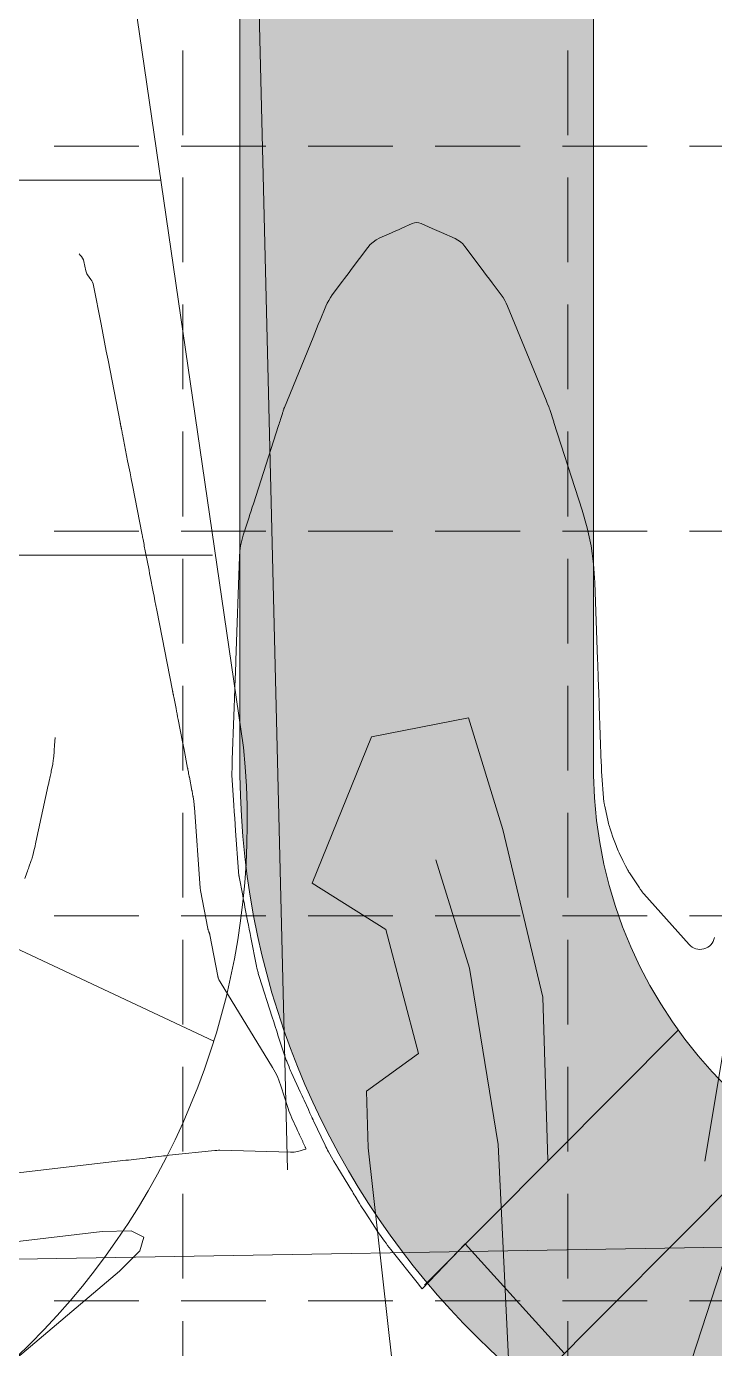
# Model space of a CAD drawing. Header units: feet. Extents: x 2483421 to 2485095, y 6854873 to 6855921.
# Drawn here: x 2484351.8 to 2484398.5, y 6855132.5 to 6855222.3 of the extents above; entities that cross this region are included whole.
import ezdxf

# ---------------------------------------------------------------- set-up
doc = ezdxf.new("R2010")
doc.units = ezdxf.units.FT
doc.header["$MEASUREMENT"] = 0
doc.linetypes.add('HIDDEN', pattern=[0.375, 0.25, -0.125])
for name, color, linetype, lineweight in [('C-ROAD-NW', 2, 'Continuous', 0), ('Level 11', 7, 'Continuous', 0), ('Level 5', 7, 'Continuous', 0), ('Level 6', 7, 'Continuous', 0), ('Level 7', 7, 'Continuous', 0), ('M-HAT-NW', 4, 'Continuous', 0), ('P-Cont-1', 21, 'Continuous', 13)]:
    doc.layers.add(name, color=color, linetype=linetype, lineweight=lineweight)
doc.layers.add('GRID', color=254, linetype='HIDDEN')
doc.linetypes.add('Fence-Barbed', pattern='A,38,-12,[1,dgnlstyle-maplsty.shx,S=0.064,R=0,X=0,Y=0],-12,38', length=100)

msp = doc.modelspace()

# ---------------------------------------------------------------- hatches: boundary and pattern name
at = {"layer": 'M-HAT-NW', "lineweight": 0}
h = msp.add_hatch(dxfattribs=at)
h.set_pattern_fill('CONCR3', style=0)
h.set_pattern_definition([(-11.50266, (2484440.7402, 6855398.9387), (-41.9899452, 9.5218646), [0.15568, -145.44072]), (111.74427, (2484441.1218, 6855401.9749), (9.053583, -25.2876234), [0.21274, -145.15402]), (111.74427, (2484444.7382, 6855393.5982), (9.053583, -25.2876234), [0.2126, -145.15415]), (111.74427, (2484441.5795, 6855393.9796), (9.053583, -25.2876234), [0.21246, -145.1543]), (-39.00304, (2484445.5905, 6855397.2241), (-76.799433, 60.565393), [0.19545, -109.6789]), (111.74427, (2484437.8564, 6855398.0078), (9.053583, -25.2876234), [0.2126, -145.15415]), (111.74427, (2484438.6346, 6855392.286), (9.053583, -25.2876234), [0.2124, -145.15435]), (-11.50266, (2484433.6779, 6855396.7236), (-41.9899452, 9.5218646), [0.15555, -145.44084]), (-11.50266, (2484440.891, 6855404.0065), (-41.9899452, 9.5218646), [0.15576, -145.44064]), (-11.50266, (2484436.3269, 6855396.1217), (-41.9899452, 9.5218646), [0.15555, -145.44084]), (-11.50266, (2484443.401, 6855396.3925), (-41.9899452, 9.5218646), [0.15568, -145.44072]), (-11.50266, (2484439.879, 6855395.5798), (-41.9899452, 9.5218646), [0.15564, -145.44076]), (-11.50266, (2484440.2703, 6855391.0945), (-41.9899452, 9.5218646), [0.15555, -145.44084]), (-11.50266, (2484442.7086, 6855400.5768), (-41.9899452, 9.5218646), [0.15576, -145.44064])])
h.paths.add_polyline_path([(2484366.301, 6855171.47, 0.410162), (2484420.613, 6855117.47), (2484589.645, 6855117.391), (2484589.556, 6855141.377, -0.414214), (2484559.556, 6855171.377), (2484559.556, 6855173.935), (2484536.197, 6855173.968), (2484536.197, 6855171.41, -0.424012), (2484505.197, 6855141.426), (2484421.026, 6855141.469, -0.421223), (2484390.301, 6855172.545), (2484390.301, 6855433.719), (2484366.301, 6855433.719)])

# ---------------------------------------------------------------- linework, layer by layer
at = {"layer": 'C-ROAD-NW', "color": 7, "lineweight": 0, "ltscale": 0.328084}
for p, q in [((2484366.301, 6855171.47), (2484366.301, 6855433.719)), ((2484390.301, 6855433.719), (2484390.301, 6855171.47)), ((2484396.048, 6855154.168), (2484378.836, 6855136.857)), ((2484403.14, 6855147.118), (2484385.928, 6855129.806))]:
    msp.add_line(p, q, dxfattribs=at)
for centre, radius, start, end in [((2484420.833, 6855172.004), 54.535, 180.56164, 269.76736), ((2484420.835, 6855172.007), 30.538, 181.00861, 269.58224)]:
    msp.add_arc(centre, radius, start, end, dxfattribs=at)
at = {"layer": 'GRID', "color": 252, "linetype": 'HIDDEN', "lineweight": 0, "ltscale": 23}
for p, q in [((2484362.438, 6855893.417), (2484362.438, 6854978.926)), ((2484388.563, 6855893.417), (2484388.563, 6854978.926)), ((2483448.063, 6855214.167), (2485067.813, 6855214.167)), ((2483448.063, 6855188.042), (2485067.813, 6855188.042)), ((2483448.063, 6855161.917), (2485067.813, 6855161.917)), ((2483448.063, 6855135.792), (2485067.813, 6855135.792))]:
    msp.add_line(p, q, dxfattribs=at)
at = {"layer": 'Level 11', "color": 7, "linetype": 'Fence-Barbed', "lineweight": 0}
for p, q in [((2484367.299, 6855235.806), (2484369.532, 6855144.672)), ((2484116.856, 6855134.653), (2484602.48, 6855142.874))]:
    msp.add_line(p, q, dxfattribs=at)
at = {"layer": 'Level 5', "color": 33, "linetype": 'Continuous', "lineweight": 0, "flags": 128}
for points in [[(2484366.546, 6855173.359), (2484342.093, 6855341.071)], [(2484345.529, 6855211.873), (2484360.931, 6855211.873)], [(2484345.529, 6855186.396), (2484364.442, 6855186.396)], [(2484344.619, 6855162.758), (2484364.535, 6855153.423)]]:
    msp.add_lwpolyline(points, dxfattribs=at)
at = {"layer": 'Level 5', "color": 33, "linetype": 'Continuous', "lineweight": 0}
msp.add_arc((2484316.802, 6855168.308), 50, 270, 5.79767, dxfattribs=at)
at = {"layer": 'Level 6', "color": 35, "linetype": 'Continuous', "lineweight": 0, "ltscale": 0.328084, "flags": 128}
for points in [[(2484383.838, 6855146.393), (2484381.875, 6855158.373), (2484379.589, 6855165.714)], [(2484383.838, 6855146.393), (2484386.136, 6855098.546), (2484384.876, 6855077.146)], [(2484386.136, 6855098.546), (2484401.243, 6855144.929)]]:
    msp.add_lwpolyline(points, dxfattribs=at)
at = {"layer": 'Level 7', "color": 7, "linetype": 'Continuous', "lineweight": 0, "ltscale": 0.328084, "flags": 128}
for points in [[(2484387.192, 6855145.342), (2484386.854, 6855156.392), (2484384.139, 6855167.776), (2484381.808, 6855175.362), (2484375.237, 6855174.076), (2484371.206, 6855164.134), (2484376.204, 6855161.004), (2484378.43, 6855152.569), (2484374.887, 6855150.023), (2484375, 6855146.175)], [(2484397.843, 6855145.26), (2484399.194, 6855153.245), (2484403.853, 6855155.27), (2484404.652, 6855162.137), (2484409.604, 6855165.473), (2484411.851, 6855160.664), (2484413.833, 6855157.943), (2484410.555, 6855153.083), (2484414.252, 6855156.074), (2484415.597, 6855159.137), (2484418.672, 6855159.671), (2484421.356, 6855153.4), (2484417.156, 6855147.932), (2484413.885, 6855145.05), (2484406.667, 6855145.002)], [(2484375, 6855146.175), (2484380.208, 6855099.695)]]:
    msp.add_lwpolyline(points, dxfattribs=at)
at = {"layer": 'M-HAT-NW', "color": 7, "lineweight": 0, "ltscale": 0.328084, "flags": 128}
msp.add_lwpolyline([(2484366.301, 6855433.719), (2484390.301, 6855433.719), (2484390.301, 6855171.47, 0.406941), (2484420.612, 6855141.47), (2484506.197, 6855141.426), (2484506.197, 6855141.41, 0.414214), (2484536.197, 6855171.41), (2484536.197, 6855173.968), (2484559.556, 6855173.935), (2484559.556, 6855171.377, 0.414214), (2484589.556, 6855141.377), (2484589.645, 6855117.391), (2484420.605, 6855117.47), (2484420.612, 6855117.47, -0.410159), (2484366.301, 6855171.47)], format="xyb", close=True, dxfattribs=at)
at = {"layer": 'P-Cont-1', "color": 33, "flags": 128}
for points in [[(2484367.216, 6855189.901), (2484368.922, 6855195.209), (2484368.956, 6855195.313), (2484368.989, 6855195.417), (2484369.023, 6855195.522), (2484369.056, 6855195.626), (2484369.187, 6855196.031), (2484369.2, 6855196.072), (2484369.213, 6855196.113), (2484369.226, 6855196.154), (2484369.239, 6855196.195), (2484369.282, 6855196.328), (2484369.292, 6855196.357), (2484369.302, 6855196.385), (2484369.312, 6855196.413), (2484369.323, 6855196.441), (2484371.262, 6855201.179), (2484371.381, 6855201.472), (2484371.501, 6855201.765), (2484371.621, 6855202.058), (2484371.741, 6855202.351), (2484372.133, 6855203.309), (2484372.223, 6855203.51), (2484372.325, 6855203.705), (2484372.44, 6855203.893), (2484372.566, 6855204.074), (2484373.259, 6855204.997), (2484373.408, 6855205.195), (2484373.556, 6855205.393), (2484373.705, 6855205.591), (2484373.853, 6855205.789), (2484374.977, 6855207.288), (2484375.15, 6855207.49), (2484375.343, 6855207.666), (2484375.557, 6855207.815), (2484375.793, 6855207.938), (2484376.596, 6855208.295), (2484376.769, 6855208.371), (2484376.941, 6855208.448), (2484377.113, 6855208.525), (2484377.285, 6855208.601), (2484377.996, 6855208.917), (2484378.148, 6855208.968), (2484378.301, 6855208.985), (2484378.453, 6855208.968), (2484378.605, 6855208.917), (2484379.344, 6855208.588), (2484379.503, 6855208.518), (2484379.661, 6855208.448), (2484379.819, 6855208.377), (2484379.978, 6855208.307), (2484380.904, 6855207.895), (2484381.094, 6855207.796), (2484381.266, 6855207.676), (2484381.422, 6855207.535), (2484381.561, 6855207.371), (2484382.671, 6855205.892), (2484382.859, 6855205.641), (2484383.047, 6855205.39), (2484383.235, 6855205.14), (2484383.423, 6855204.889), (2484384.037, 6855204.07), (2484384.163, 6855203.891), (2484384.276, 6855203.705), (2484384.378, 6855203.512), (2484384.467, 6855203.313), (2484387.081, 6855196.922), (2484387.106, 6855196.86), (2484387.132, 6855196.798), (2484387.157, 6855196.736), (2484387.182, 6855196.674), (2484387.265, 6855196.472), (2484387.282, 6855196.429), (2484387.299, 6855196.385), (2484387.314, 6855196.341), (2484387.329, 6855196.296), (2484387.597, 6855195.463), (2484387.597, 6855195.462), (2484387.598, 6855195.461), (2484387.598, 6855195.46), (2484387.598, 6855195.46), (2484387.599, 6855195.457), (2484387.599, 6855195.456), (2484387.599, 6855195.456), (2484387.6, 6855195.455), (2484387.6, 6855195.454), (2484387.608, 6855195.428), (2484387.61, 6855195.423), (2484387.612, 6855195.417), (2484387.614, 6855195.412), (2484387.615, 6855195.406), (2484389.529, 6855189.468), (2484389.872, 6855188.263), (2484390.13, 6855187.044), (2484390.303, 6855185.81), (2484390.39, 6855184.56), (2484390.577, 6855179.323), (2484390.588, 6855179.009), (2484390.599, 6855178.695), (2484390.611, 6855178.382), (2484390.622, 6855178.068), (2484390.658, 6855177.043), (2484390.666, 6855176.824), (2484390.674, 6855176.604), (2484390.682, 6855176.385), (2484390.689, 6855176.165), (2484390.827, 6855172.274), (2484390.83, 6855172.191), (2484390.833, 6855172.107), (2484390.836, 6855172.024), (2484390.839, 6855171.94), (2484390.849, 6855171.668), (2484390.851, 6855171.609), (2484390.854, 6855171.551), (2484390.858, 6855171.492), (2484390.862, 6855171.434), (2484390.978, 6855169.924), (2484390.982, 6855169.868), (2484390.988, 6855169.813), (2484390.995, 6855169.757), (2484391.003, 6855169.702), (2484391.031, 6855169.521), (2484391.038, 6855169.483), (2484391.045, 6855169.444), (2484391.052, 6855169.406), (2484391.06, 6855169.367), (2484391.298, 6855168.303), (2484391.322, 6855168.198), (2484391.349, 6855168.094), (2484391.377, 6855167.99), (2484391.408, 6855167.887), (2484391.511, 6855167.55), (2484391.533, 6855167.478), (2484391.557, 6855167.407), (2484391.582, 6855167.336), (2484391.608, 6855167.265), (2484391.827, 6855166.69), (2484391.875, 6855166.567), (2484391.925, 6855166.445), (2484391.978, 6855166.324), (2484392.033, 6855166.204), (2484392.285, 6855165.671), (2484392.329, 6855165.579), (2484392.375, 6855165.488), (2484392.423, 6855165.398), (2484392.471, 6855165.308), (2484392.633, 6855165.017), (2484392.668, 6855164.954), (2484392.705, 6855164.893), (2484392.742, 6855164.832), (2484392.781, 6855164.773), (2484393.417, 6855163.813), (2484393.445, 6855163.772), (2484393.474, 6855163.73), (2484393.503, 6855163.69), (2484393.533, 6855163.65), (2484393.632, 6855163.519), (2484393.654, 6855163.492), (2484393.676, 6855163.464), (2484393.699, 6855163.438), (2484393.722, 6855163.411), (2484396.788, 6855159.98)], [(2484364.948, 6855146.014), (2484369.727, 6855145.87), (2484369.853, 6855145.871), (2484369.977, 6855145.881), (2484370.101, 6855145.902), (2484370.223, 6855145.932), (2484370.755, 6855146.087), (2484370.77, 6855146.093), (2484370.778, 6855146.103), (2484370.78, 6855146.116), (2484370.775, 6855146.131), (2484370.75, 6855146.187), (2484370.744, 6855146.199), (2484370.739, 6855146.211), (2484370.733, 6855146.222), (2484370.728, 6855146.234), (2484370.638, 6855146.43), (2484370.619, 6855146.472), (2484370.6, 6855146.513), (2484370.581, 6855146.555), (2484370.562, 6855146.597), (2484370.35, 6855147.059), (2484370.305, 6855147.158), (2484370.259, 6855147.257), (2484370.214, 6855147.356), (2484370.169, 6855147.455), (2484369.828, 6855148.197), (2484369.758, 6855148.357), (2484369.692, 6855148.519), (2484369.632, 6855148.683), (2484369.576, 6855148.849), (2484369.087, 6855150.376), (2484368.973, 6855150.698), (2484368.841, 6855151.013), (2484368.69, 6855151.319), (2484368.52, 6855151.616), (2484364.957, 6855157.441), (2484364.948, 6855157.456), (2484364.939, 6855157.471), (2484364.93, 6855157.485), (2484364.921, 6855157.5), (2484364.891, 6855157.548), (2484364.885, 6855157.559), (2484364.88, 6855157.57), (2484364.875, 6855157.581), (2484364.871, 6855157.592), (2484364.832, 6855157.713), (2484364.824, 6855157.739), (2484364.817, 6855157.765), (2484364.81, 6855157.791), (2484364.805, 6855157.818), (2484364.257, 6855160.644), (2484364.251, 6855160.669), (2484364.245, 6855160.694), (2484364.238, 6855160.718), (2484364.23, 6855160.743), (2484364.202, 6855160.822), (2484364.196, 6855160.839), (2484364.19, 6855160.856), (2484364.184, 6855160.873), (2484364.178, 6855160.89), (2484364.146, 6855160.982), (2484364.14, 6855161.002), (2484364.134, 6855161.022), (2484364.129, 6855161.042), (2484364.124, 6855161.063), (2484363.623, 6855163.646), (2484363.622, 6855163.652), (2484363.621, 6855163.657), (2484363.621, 6855163.662), (2484363.62, 6855163.667), (2484363.618, 6855163.685), (2484363.618, 6855163.688), (2484363.617, 6855163.692), (2484363.617, 6855163.696), (2484363.617, 6855163.699), (2484363.611, 6855163.754), (2484363.61, 6855163.766), (2484363.608, 6855163.778), (2484363.607, 6855163.79), (2484363.607, 6855163.802), (2484363.212, 6855169.287), (2484363.211, 6855169.304), (2484363.21, 6855169.321), (2484363.209, 6855169.338), (2484363.207, 6855169.355), (2484363.204, 6855169.409), (2484363.203, 6855169.421), (2484363.201, 6855169.433), (2484363.2, 6855169.444), (2484363.199, 6855169.456), (2484363.165, 6855169.699), (2484363.165, 6855169.701), (2484363.165, 6855169.702), (2484363.165, 6855169.703), (2484363.165, 6855169.704), (2484363.165, 6855169.71), (2484363.165, 6855169.71), (2484363.165, 6855169.71), (2484363.165, 6855169.71), (2484363.165, 6855169.71), (2484363.165, 6855169.71), (2484363.165, 6855169.71), (2484363.165, 6855169.711), (2484363.165, 6855169.711), (2484363.165, 6855169.711), (2484363.123, 6855170.012), (2484363.12, 6855170.034), (2484363.117, 6855170.057), (2484363.113, 6855170.08), (2484363.109, 6855170.102), (2484363.094, 6855170.176), (2484363.091, 6855170.191), (2484363.088, 6855170.207), (2484363.085, 6855170.223), (2484363.082, 6855170.239), (2484363.063, 6855170.337), (2484363.059, 6855170.358), (2484363.055, 6855170.379), (2484363.051, 6855170.4), (2484363.047, 6855170.421), (2484362.871, 6855171.329), (2484362.865, 6855171.365), (2484362.858, 6855171.401), (2484362.851, 6855171.437), (2484362.844, 6855171.473), (2484362.821, 6855171.591), (2484362.816, 6855171.617), (2484362.811, 6855171.642), (2484362.806, 6855171.667), (2484362.801, 6855171.692), (2484362.774, 6855171.835), (2484362.768, 6855171.865), (2484362.762, 6855171.896), (2484362.756, 6855171.926), (2484362.75, 6855171.956), (2484362.484, 6855173.336), (2484362.479, 6855173.361), (2484362.474, 6855173.385), (2484362.469, 6855173.409), (2484362.465, 6855173.433), (2484362.449, 6855173.513), (2484362.446, 6855173.53), (2484362.443, 6855173.546), (2484362.44, 6855173.563), (2484362.436, 6855173.58), (2484362.419, 6855173.668), (2484362.416, 6855173.687), (2484362.412, 6855173.706), (2484362.408, 6855173.725), (2484362.405, 6855173.744), (2484362.11, 6855175.256), (2484362.073, 6855175.443), (2484362.037, 6855175.63), (2484362.001, 6855175.816), (2484361.964, 6855176.003), (2484361.81, 6855176.791), (2484361.802, 6855176.833), (2484361.794, 6855176.875), (2484361.786, 6855176.917), (2484361.777, 6855176.959), (2484361.751, 6855177.096), (2484361.745, 6855177.125), (2484361.739, 6855177.155), (2484361.733, 6855177.184), (2484361.728, 6855177.214), (2484360.661, 6855182.674), (2484360.6, 6855182.987), (2484360.538, 6855183.3), (2484360.477, 6855183.613), (2484360.416, 6855183.926), (2484360.217, 6855184.948), (2484360.175, 6855185.167), (2484360.132, 6855185.386), (2484360.089, 6855185.605), (2484360.046, 6855185.824), (2484359.875, 6855186.701), (2484359.854, 6855186.808), (2484359.833, 6855186.915), (2484359.812, 6855187.022), (2484359.792, 6855187.129), (2484359.724, 6855187.478), (2484359.709, 6855187.553), (2484359.694, 6855187.628), (2484359.68, 6855187.703), (2484359.665, 6855187.778), (2484359.003, 6855191.169), (2484358.922, 6855191.58), (2484358.842, 6855191.99), (2484358.762, 6855192.401), (2484358.682, 6855192.811), (2484358.33, 6855194.621), (2484358.32, 6855194.674), (2484358.309, 6855194.726), (2484358.299, 6855194.779), (2484358.289, 6855194.831), (2484358.255, 6855195.003), (2484358.248, 6855195.039), (2484358.241, 6855195.076), (2484358.234, 6855195.113), (2484358.227, 6855195.15), (2484358.196, 6855195.306), (2484358.19, 6855195.34), (2484358.183, 6855195.373), (2484358.177, 6855195.406), (2484358.17, 6855195.44), (2484357.35, 6855199.651), (2484357.232, 6855200.261), (2484357.113, 6855200.871), (2484356.994, 6855201.481), (2484356.875, 6855202.091), (2484356.363, 6855204.714), (2484356.335, 6855204.824), (2484356.296, 6855204.929), (2484356.246, 6855205.029), (2484356.185, 6855205.125), (2484355.966, 6855205.428), (2484355.923, 6855205.495), (2484355.888, 6855205.565), (2484355.86, 6855205.638), (2484355.84, 6855205.715), (2484355.716, 6855206.332), (2484355.68, 6855206.459), (2484355.626, 6855206.575), (2484355.554, 6855206.682), (2484355.463, 6855206.778), (2484355.382, 6855206.852)], [(2484388.306, 6855132.235), (2484381.596, 6855139.658), (2484378.663, 6855136.591), (2484378.536, 6855136.749), (2484378.41, 6855136.907), (2484376.544, 6855139.272), (2484376.435, 6855139.411), (2484376.327, 6855139.552), (2484376.22, 6855139.693), (2484376.115, 6855139.835), (2484375.773, 6855140.301), (2484375.701, 6855140.401), (2484375.63, 6855140.503), (2484375.561, 6855140.606), (2484375.493, 6855140.71), (2484374.797, 6855141.8), (2484374.703, 6855141.948), (2484374.609, 6855142.097), (2484374.517, 6855142.246), (2484374.425, 6855142.396), (2484374.126, 6855142.885), (2484374.062, 6855142.99), (2484373.998, 6855143.095), (2484373.934, 6855143.2), (2484373.87, 6855143.305), (2484372.949, 6855144.812), (2484372.914, 6855144.868), (2484372.88, 6855144.924), (2484372.846, 6855144.981), (2484372.811, 6855145.037), (2484372.699, 6855145.22), (2484372.676, 6855145.26), (2484372.652, 6855145.3), (2484372.629, 6855145.34), (2484372.606, 6855145.38), (2484372.314, 6855145.904), (2484372.252, 6855146.017), (2484372.193, 6855146.131), (2484372.135, 6855146.246), (2484372.078, 6855146.361), (2484371.292, 6855148.017), (2484371.28, 6855148.041), (2484371.269, 6855148.065), (2484371.258, 6855148.089), (2484371.247, 6855148.113), (2484371.212, 6855148.191), (2484371.204, 6855148.207), (2484371.196, 6855148.224), (2484371.189, 6855148.241), (2484371.181, 6855148.258), (2484371.056, 6855148.532), (2484371.029, 6855148.59), (2484371.002, 6855148.649), (2484370.975, 6855148.708), (2484370.948, 6855148.767), (2484370.652, 6855149.415), (2484370.589, 6855149.554), (2484370.525, 6855149.693), (2484370.462, 6855149.832), (2484370.398, 6855149.971), (2484369.806, 6855151.267), (2484369.762, 6855151.365), (2484369.719, 6855151.463), (2484369.677, 6855151.562), (2484369.636, 6855151.662), (2484369.505, 6855151.988), (2484369.477, 6855152.058), (2484369.451, 6855152.128), (2484369.425, 6855152.199), (2484369.401, 6855152.27), (2484368.908, 6855153.763), (2484368.803, 6855154.083), (2484368.699, 6855154.404), (2484368.595, 6855154.724), (2484368.492, 6855155.045), (2484367.611, 6855157.807), (2484367.59, 6855157.876), (2484367.569, 6855157.945), (2484367.549, 6855158.014), (2484367.53, 6855158.084), (2484367.47, 6855158.312), (2484367.458, 6855158.361), (2484367.446, 6855158.41), (2484367.435, 6855158.459), (2484367.425, 6855158.509), (2484367.044, 6855160.445), (2484366.989, 6855160.729), (2484366.933, 6855161.013), (2484366.878, 6855161.297), (2484366.824, 6855161.582), (2484366.646, 6855162.51), (2484366.608, 6855162.709), (2484366.57, 6855162.908), (2484366.532, 6855163.107), (2484366.494, 6855163.306), (2484366.251, 6855164.575), (2484366.245, 6855164.611), (2484366.239, 6855164.646), (2484366.233, 6855164.682), (2484366.228, 6855164.718), (2484366.212, 6855164.836), (2484366.209, 6855164.861), (2484366.206, 6855164.886), (2484366.204, 6855164.912), (2484366.202, 6855164.937), (2484366.011, 6855167.684), (2484365.981, 6855168.12), (2484365.951, 6855168.557), (2484365.92, 6855168.993), (2484365.89, 6855169.429), (2484365.749, 6855171.462), (2484365.749, 6855171.463), (2484365.749, 6855171.464), (2484365.749, 6855171.465), (2484365.749, 6855171.466), (2484365.749, 6855171.468), (2484365.749, 6855171.469), (2484365.749, 6855171.47), (2484365.749, 6855171.47), (2484365.749, 6855171.471), (2484365.749, 6855171.488), (2484365.749, 6855171.492), (2484365.749, 6855171.496), (2484365.749, 6855171.5), (2484365.749, 6855171.503), (2484365.749, 6855171.522), (2484365.749, 6855171.522), (2484365.749, 6855171.522), (2484365.749, 6855171.522), (2484365.749, 6855171.522), (2484365.749, 6855171.523), (2484365.749, 6855171.523), (2484365.749, 6855171.523), (2484365.749, 6855171.523), (2484365.749, 6855171.523), (2484365.767, 6855172.054), (2484365.771, 6855172.167), (2484365.775, 6855172.281), (2484365.779, 6855172.395), (2484365.784, 6855172.508), (2484365.889, 6855175.49), (2484365.894, 6855175.608), (2484365.898, 6855175.725), (2484365.902, 6855175.843), (2484365.906, 6855175.961), (2484365.92, 6855176.345), (2484365.923, 6855176.427), (2484365.926, 6855176.51), (2484365.929, 6855176.592), (2484365.932, 6855176.674), (2484365.981, 6855178.069), (2484365.992, 6855178.367), (2484366.002, 6855178.666), (2484366.013, 6855178.965), (2484366.024, 6855179.264), (2484366.274, 6855186.311), (2484366.3, 6855186.679), (2484366.351, 6855187.043), (2484366.427, 6855187.403), (2484366.528, 6855187.759), (2484366.898, 6855188.912), (2484366.978, 6855189.159), (2484367.057, 6855189.407), (2484367.137, 6855189.654), (2484367.216, 6855189.901)], [(2484353.762, 6855174.039), (2484353.725, 6855173.513), (2484353.715, 6855173.385), (2484353.705, 6855173.257), (2484353.695, 6855173.129), (2484353.684, 6855173.001), (2484353.646, 6855172.582), (2484353.637, 6855172.493), (2484353.625, 6855172.404), (2484353.611, 6855172.315), (2484353.595, 6855172.226), (2484353.5, 6855171.751), (2484353.481, 6855171.657), (2484353.462, 6855171.562), (2484353.442, 6855171.468), (2484353.422, 6855171.374), (2484353.355, 6855171.067), (2484353.341, 6855171.001), (2484353.326, 6855170.935), (2484353.312, 6855170.869), (2484353.298, 6855170.803), (2484352.456, 6855166.934), (2484352.428, 6855166.808), (2484352.4, 6855166.683), (2484352.372, 6855166.557), (2484352.342, 6855166.432), (2484352.246, 6855166.023), (2484352.224, 6855165.936), (2484352.2, 6855165.85), (2484352.173, 6855165.764), (2484352.144, 6855165.678), (2484351.987, 6855165.231), (2484351.953, 6855165.136), (2484351.918, 6855165.04), (2484351.883, 6855164.945), (2484351.848, 6855164.849), (2484351.699, 6855164.45)], [(2484345.247, 6855143.766), (2484358.559, 6855145.326), (2484358.739, 6855145.347), (2484358.919, 6855145.368), (2484359.099, 6855145.389), (2484359.279, 6855145.41), (2484359.868, 6855145.479), (2484359.994, 6855145.494), (2484360.12, 6855145.509), (2484360.246, 6855145.524), (2484360.372, 6855145.538), (2484360.98, 6855145.61), (2484361.111, 6855145.625), (2484361.241, 6855145.639), (2484361.372, 6855145.653), (2484361.502, 6855145.667), (2484364.597, 6855145.985), (2484364.632, 6855145.988), (2484364.667, 6855145.992), (2484364.702, 6855145.995), (2484364.736, 6855145.999), (2484364.85, 6855146.011), (2484364.874, 6855146.013), (2484364.899, 6855146.014), (2484364.923, 6855146.015), (2484364.948, 6855146.014)], [(2484345.834, 6855139.179), (2484356.96, 6855140.483), (2484358.928, 6855140.537), (2484359.778, 6855140.106), (2484359.511, 6855139.191), (2484358.126, 6855137.792), (2484350.614, 6855131.448), (2484348.954, 6855130.336), (2484347.193, 6855129.718), (2484345.331, 6855129.595), (2484344.116, 6855129.825)]]:
    msp.add_lwpolyline(points, dxfattribs=at)
at = {"layer": 'P-Cont-1', "color": 33}
msp.add_arc((2484397.534, 6855160.647), 1, 221.79055, 348.38148, dxfattribs=at)

doc.saveas('drawing.dxf')
